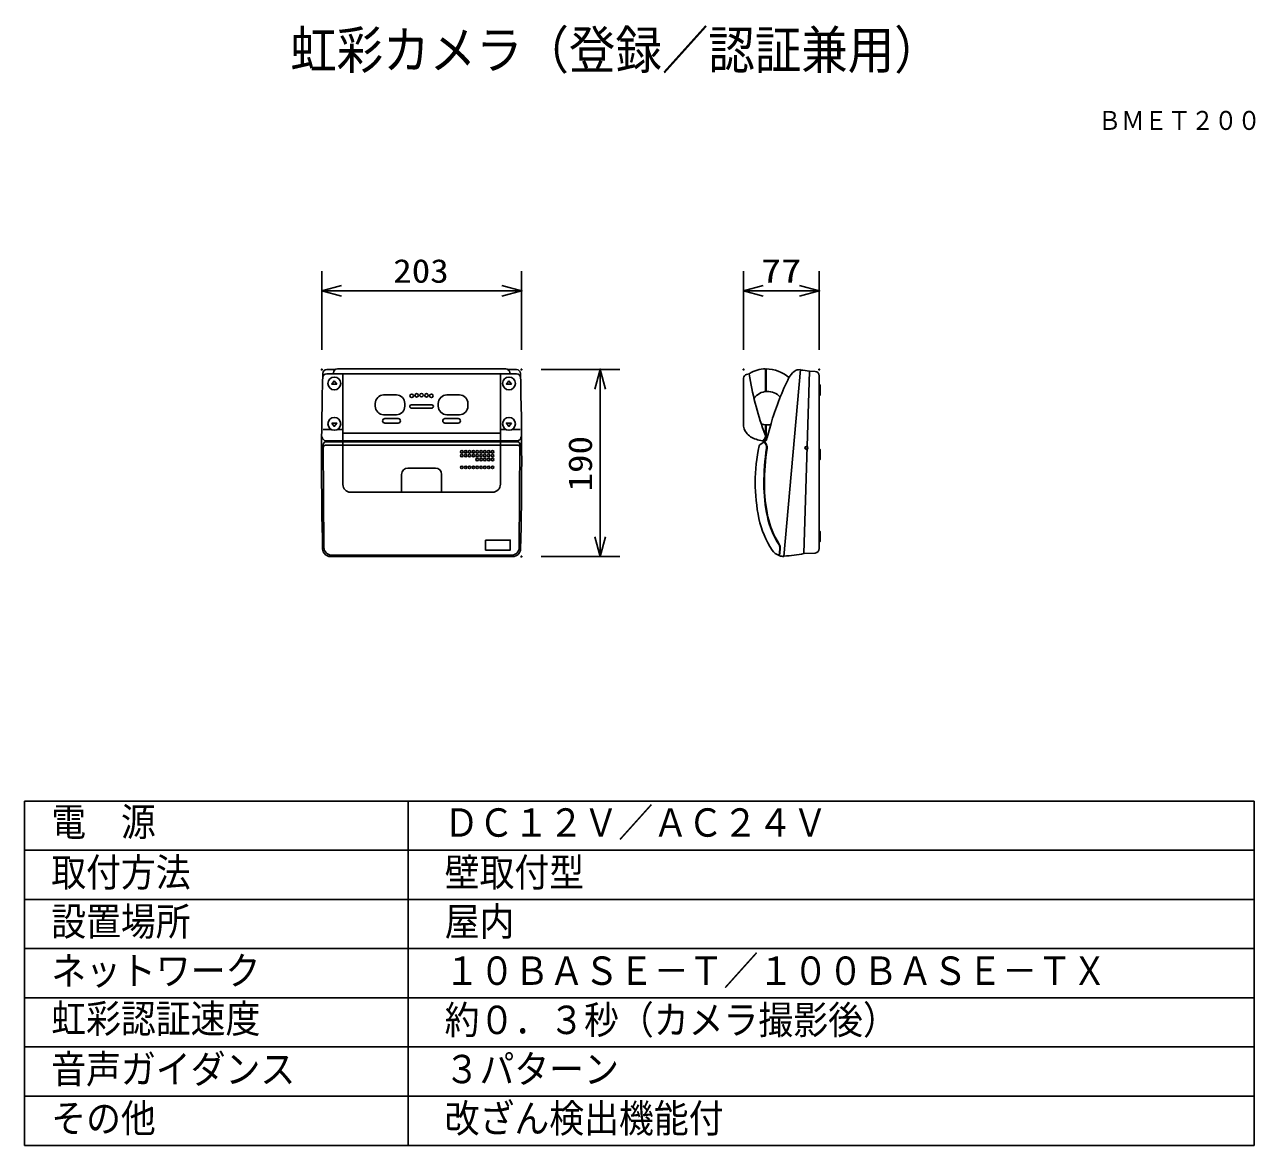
# Model space of a CAD drawing. Units: millimetres, scale not verified. Extents: x -63 to 63, y -57 to 57.
import ezdxf
from ezdxf.enums import TextEntityAlignment as Align

# ---------------------------------------------------------------- set-up
doc = ezdxf.new("R2010")
doc.units = ezdxf.units.MM
doc.header["$LTSCALE"] = 0.190236
doc.header["$PDMODE"] = 32
doc.header["$PDSIZE"] = 0.0951
for name, color, linetype in [('0-0_MOJI1', 2, 'Continuous'), ('0-1_TOUROKU', 1, 'Continuous'), ('0-2_GAIKEI', 1, 'Continuous'), ('0-3_WAKU', 3, 'Continuous'), ('0-4_DEFPOINTS', 7, 'Continuous')]:
    doc.layers.add(name, color=color, linetype=linetype)
doc.styles.add('ＭＳ ゴシック', font='')
doc.styles.get('ＭＳ ゴシック').set_extended_font_data('MS Gothic')

# ---------------------------------------------------------------- blocks, each defined once
blk = doc.blocks.new('_OPEN30')
at = {"layer": '0-4_DEFPOINTS'}
blk.add_line((0, 0), (-1, 0), dxfattribs=at)
blk.add_lwpolyline([(-1, 0.26795), (0, 0), (-1, -0.26795)], dxfattribs=at)

msp = doc.modelspace()

# ---------------------------------------------------------------- linework, layer by layer
at = {"layer": '0-2_GAIKEI', "color": 7}
for p, q in [((-31.7898, 21.9211), (-12.4843, 21.9211)), ((-30.9313, 22.3441), (-31.7884, 22.3418)), ((-31.0948, 22.0214), (-31.0948, 21.9211)), ((-30.6978, 22.4219), (-13.5796, 22.4219)), ((-30.1438, 21.9211), (-30.1434, 10.6679)), ((-14.1301, 21.9211), (-14.1304, 10.6877)), ((-13.3425, 22.3441), (-12.4854, 22.3418)), ((-13.179, 22.0214), (-13.179, 21.9211)), ((10.5961, 21.4687), (10.5864, 16.7597)), ((11.1823, 21.9211), (10.8996, 21.8506)), ((16.4001, 22.3418), (16.1888, 22.3306)), ((17.2914, 22.1916), (17.8656, 22.1617)), ((18.2929, 21.7116), (18.2929, 4.1525)), ((12.7308, 15.0431), (12.9338, 15.1851)), ((12.6899, 15.0142), (12.2633, 14.7157)), ((-29.3623, 9.8868), (-14.9315, 9.8868)), ((-31.4044, 3.3431), (-12.8627, 3.3431)), ((14.2163, 3.4738), (14.2653, 3.4566)), ((16.7406, 3.6439), (17.8656, 3.7026))]:
    msp.add_line(p, q, dxfattribs=at)
at = {"layer": '0-2_GAIKEI'}
for p, q in [((11.2445, 21.5204), (11.1823, 21.9211)), ((12.8345, 22.4219), (12.8345, 20.1122)), ((12.8848, 20.1175), (12.8848, 22.4215)), ((14.7076, 3.3431), (16.4001, 22.3418)), ((17.2914, 22.1916), (16.7406, 3.6439)), ((-26.8489, 18.9169), (-26.8489, 18.6163)), ((-25.9975, 19.768), (-24.6959, 19.768)), ((-23.8446, 18.9169), (-23.8446, 18.6163)), ((-20.4395, 18.9169), (-20.4395, 18.6163)), ((-18.2865, 19.768), (-19.5882, 19.768)), ((-17.4351, 18.9169), (-17.4351, 18.6163)), ((-25.9975, 17.765), (-24.6959, 17.765)), ((-23.1734, 18.7666), (-21.1106, 18.7666)), ((-23.1734, 18.4261), (-21.1106, 18.4261)), ((-18.2865, 17.765), (-19.5882, 17.765)), ((-25.8725, 17.3596), (-24.5206, 17.3596)), ((-25.8725, 16.909), (-24.5206, 16.909)), ((-18.4115, 17.3596), (-19.7634, 17.3596)), ((-18.4115, 16.909), (-19.7634, 16.909)), ((12.8345, 16.731), (12.8345, 15.1386)), ((12.8848, 16.7258), (12.8848, 15.1614)), ((-32.1468, 16.2533), (-31.3095, 16.2533)), ((-31.8535, 15.1112), (-12.4242, 15.1112)), ((-30.7206, 16.2533), (-30.1428, 16.2533)), ((-30.1438, 15.8874), (-14.1301, 15.8874)), ((-13.5532, 16.2533), (-14.131, 16.2533)), ((-12.1271, 16.2533), (-12.9644, 16.2533)), ((12.7308, 15.0431), (12.8765, 14.8352)), ((-32.1385, 14.7152), (-32.0674, 4.2511)), ((-31.9105, 14.6706), (-12.3633, 14.6706)), ((-31.838, 15.0142), (-12.4358, 15.0142)), ((-12.1353, 14.7152), (-12.2064, 4.2511)), ((12.6899, 15.0142), (12.8345, 14.8072)), ((-24.175, 9.8868), (-24.175, 11.6995)), ((-23.544, 12.3303), (-20.74, 12.3303)), ((-20.1092, 11.6995), (-20.1092, 9.8868)), ((14.2751, 4.133), (14.2136, 3.4443)), ((14.3247, 4.125), (14.2624, 3.4264)), ((-31.2668, 3.4801), (-13.0073, 3.4801))]:
    msp.add_line(p, q, dxfattribs=at)
for points in [[(-31.0151, 21.2), (-31.2654, 20.8698), (-30.7646, 20.8698)], [(-13.2587, 21.2), (-13.0084, 20.8698), (-13.5093, 20.8698)], [(-31.2654, 16.9039), (-30.7646, 16.9039), (-31.0151, 16.5734)], [(-13.0084, 16.9039), (-13.5093, 16.9039), (-13.2587, 16.5734)], [(-15.6334, 5.0121), (-13.1298, 5.0121), (-13.1298, 4.0103), (-15.6334, 4.0103)]]:
    msp.add_lwpolyline(points, close=True, dxfattribs=at)
for points in [[(18.2929, 20.7804), (18.3927, 20.7804), (18.3927, 19.7639), (18.2929, 19.7639)], [(18.2929, 14.2208), (18.3927, 14.2208), (18.3927, 13.2192), (18.2929, 13.2192)], [(18.2929, 5.8876), (18.3927, 5.8876), (18.3927, 4.8863), (18.2929, 4.8863)]]:
    msp.add_lwpolyline(points, dxfattribs=at)
for centre, radius in [((-31.0151, 20.9396), 0.6509), ((-13.2587, 20.9396), 0.6509), ((-23.1436, 19.6759), 0.1801), ((-22.6428, 19.73), 0.1801), ((-22.1421, 19.7479), 0.1801), ((-21.6413, 19.73), 0.1801), ((-21.1406, 19.6759), 0.1801), ((-31.0151, 16.8338), 0.6509), ((-13.2587, 16.8338), 0.6509), ((-18.0461, 13.9896), 0.1302), ((-17.6555, 13.9896), 0.1302), ((-17.265, 13.9896), 0.1302), ((-16.8743, 13.9896), 0.1302), ((-16.4838, 13.9896), 0.1302), ((-16.0933, 13.9896), 0.1302), ((-15.7028, 13.9896), 0.1302), ((-15.3122, 13.9896), 0.1302), ((-14.9215, 13.9896), 0.1302), ((16.991, 14.3851), 0.1503), ((-18.0461, 13.5962), 0.1302), ((-18.0461, 12.4159), 0.1302), ((-17.6555, 13.5962), 0.1302), ((-17.6555, 12.4159), 0.1302), ((-17.265, 13.5962), 0.1302), ((-17.265, 12.4159), 0.1302), ((-16.8743, 13.5962), 0.1302), ((-16.8743, 12.4159), 0.1302), ((-16.4839, 12.4159), 0.1302), ((-16.4838, 13.5961), 0.1302), ((-16.4838, 13.2027), 0.1302), ((-16.0933, 13.5961), 0.1302), ((-16.0933, 13.2027), 0.1302), ((-16.0933, 12.4159), 0.1302), ((-15.7028, 13.5961), 0.1302), ((-15.7028, 13.2027), 0.1302), ((-15.7026, 12.4159), 0.1302), ((-15.3122, 13.5961), 0.1302), ((-15.3122, 13.2027), 0.1302), ((-15.3122, 12.4159), 0.1302), ((-14.9215, 13.5961), 0.1302), ((-14.9215, 13.2027), 0.1302), ((-14.9215, 12.4159), 0.1302)]:
    msp.add_circle(centre, radius, dxfattribs=at)
at = {"layer": '0-2_GAIKEI', "color": 7}
for centre, radius, start, end in [((319.4699, 12.712), 351.78, 178.49321, 181.40139), ((-31.7886, 21.9414), 0.4004, 89.97365, 177.01239), ((-31.7898, 21.5308), 0.3903, 90.00067, 179.46625), ((-30.694, 22.0211), 0.4008, 90.03228, 179.96772), ((-13.5798, 22.0211), 0.4008, 0.03228, 89.96772), ((-12.4853, 21.9414), 0.4004, 2.98761, 90.02635), ((-12.484, 21.5308), 0.3903, 0.53375, 89.99933), ((-363.7438, 12.712), 351.78, 358.59861, 1.50679), ((10.9959, 21.4625), 0.3998, 103.94256, 179.1126), ((12.8312, 19.457), 2.9649, 89.9359, 123.79027), ((12.8349, 18.7668), 3.6551, 49.37691, 89.21821), ((40.6134, 8.9117), 28.3654, 153.56147, 163.17002), ((17.5926, 20.0259), 2.8196, 131.43522, 147.49608), ((16.2274, 21.5823), 0.7493, 92.94841, 131.92841), ((16.0023, 14.6967), 7.6049, 80.24113, 87.03546), ((17.8418, 21.7113), 0.451, 0.04305, 86.98148), ((11.9897, 16.7746), 1.4034, 180.60638, 205.59221), ((44.9746, 7.4852), 32.953, 162.9915, 166.48726), ((12.2881, 17.0086), 1.7755, 208.24317, 245.94713), ((12.7515, 17.7908), 2.6808, 243.71574, 271.64621), ((29.5455, 10.8499), 17.7622, 167.83203, 191.86114), ((12.3782, 14.5515), 0.2004, 125.00267, 167.82204), ((-29.3623, 10.6679), 0.7812, 180.00563, 269.99437), ((-14.9313, 10.6877), 0.8009, 269.9863, 359.99684), ((20.9896, 9.0463), 9.0183, 191.81963, 213.99225), ((-31.4044, 4.1443), 0.8012, 182.54372, 270.00285), ((-12.8694, 4.1443), 0.8012, 269.99715, 357.45628), ((14.7576, 4.8445), 1.5021, 214.00774, 248.76823), ((17.842, 4.1529), 0.4509, 273.00129, 359.95419), ((14.7592, 4.8509), 1.5087, 250.77409, 267.49341), ((13.9595, 17.8226), 14.4489, 272.98447, 281.0973)]:
    msp.add_arc(centre, radius, start, end, dxfattribs=at)
at = {"layer": '0-2_GAIKEI'}
for centre, radius, start, end in [((40.8823, 26.3228), 30.0244, 189.20403, 200.67273), ((13.0349, 18.4215), 1.7026, 41.297, 143.82007), ((-25.9979, 18.917), 0.8511, 89.97557, 180.00328), ((-24.6956, 18.917), 0.851, 359.99107, 90.0195), ((-19.5885, 18.917), 0.851, 89.9805, 180.00893), ((-18.2862, 18.917), 0.8511, 359.99672, 90.02443), ((-25.9976, 18.6163), 0.8513, 180.00194, 270.00864), ((-24.6958, 18.6162), 0.8512, 269.9963, 0.0037), ((-23.1735, 18.5964), 0.1702, 89.98678, 270.01322), ((-21.1106, 18.5964), 0.1702, 269.98678, 90.01322), ((-19.5882, 18.6162), 0.8512, 179.9963, 270.0037), ((-18.2864, 18.6163), 0.8513, 269.99136, 359.99806), ((-25.8725, 17.1343), 0.2253, 90.01001, 269.98999), ((-24.5207, 17.1343), 0.2253, 270.01001, 89.98999), ((-19.7634, 17.1343), 0.2253, 90.01001, 269.98999), ((-18.4116, 17.1343), 0.2253, 270.01001, 89.98999), ((13.0349, 18.4221), 1.7029, 247.86995, 280.68279), ((-31.8493, 15.5021), 0.391, 179.47621, 269.38287), ((-12.4243, 15.5017), 0.3906, 270.01409, 0.58238), ((12.0383, 15.7271), 0.8056, 311.13779, 339.055), ((12.4138, 15.5818), 0.403, 339.2631, 20.54676), ((-31.8382, 14.7139), 0.3003, 89.94548, 179.75415), ((-31.9105, 14.4705), 0.2, 89.99377, 180.02873), ((-12.4358, 14.7137), 0.3004, 0.28103, 90.00436), ((-12.3633, 14.4705), 0.2001, 359.99047, 90.00953), ((35.4893, 10.8569), 22.8248, 171.1453, 180.30398), ((35.0957, 10.8647), 22.3813, 171.03368, 180.33165), ((12.3429, 14.4621), 0.6007, 351.2126, 35.06847), ((12.3329, 14.4556), 0.663, 351.09571, 34.92488), ((-23.544, 11.6994), 0.631, 89.99451, 179.98408), ((-20.7402, 11.6994), 0.631, 0.01592, 89.98408), ((29.1574, 10.8103), 16.4927, 180.25873, 192.00693), ((29.1996, 10.8138), 16.485, 180.27318, 191.98908), ((20.9797, 9.0422), 8.1262, 191.80828, 212.81811), ((20.9836, 9.0448), 8.0808, 191.82059, 212.79618), ((-31.2664, 4.2817), 0.8016, 182.18895, 269.97074), ((-13.0074, 4.2817), 0.8016, 270.02926, 357.81105), ((13.4758, 4.2037), 0.8024, 354.94511, 32.77476), ((13.4634, 4.2005), 0.8647, 354.99493, 32.71819)]:
    msp.add_arc(centre, radius, start, end, dxfattribs=at)
at = {"layer": '0-3_WAKU'}
for p, q in [((-32.2857, 24.3432), (-32.2857, 32.3432)), ((-11.9857, 24.3432), (-11.9857, 32.3432)), ((10.5929, 24.3432), (10.5929, 32.3432)), ((18.2929, 24.3432), (18.2929, 32.3432)), ((-30.2857, 30.3432), (-13.9857, 30.3432)), ((12.5929, 30.3432), (16.2929, 30.3432)), ((-9.9857, 22.3432), (-1.9857, 22.3432)), ((-3.9857, 5.3432), (-3.9857, 20.3432)), ((-9.9857, 3.3431), (-1.9857, 3.3431))]:
    msp.add_line(p, q, dxfattribs=at)
at = {"layer": '0-3_WAKU', "color": 4}
for p, q in [((62.5001, -21.5), (-62.5001, -21.5)), ((-62.5001, -21.5), (-62.5001, -56.5001)), ((-23.5, -56.5001), (-23.5, -21.5)), ((62.5001, -56.5001), (62.5001, -21.5)), ((-62.5001, -56.5001), (62.5001, -56.5001))]:
    msp.add_line(p, q, dxfattribs=at)
at = {"layer": '0-3_WAKU', "color": 1}
for p, q in [((-62.5001, -26.5), (62.5001, -26.5)), ((-62.5001, -31.5001), (62.5001, -31.5001)), ((-62.5001, -36.5001), (62.5001, -36.5001)), ((-62.5001, -41.5001), (62.5001, -41.5001)), ((-62.5001, -46.5001), (62.5001, -46.5001)), ((-62.5001, -51.5001), (62.5001, -51.5001))]:
    msp.add_line(p, q, dxfattribs=at)
at = {"layer": '0-4_DEFPOINTS'}
for p in [(-11.9857, 30.3432), (18.2929, 30.3432), (-32.2857, 22.3432), (-11.9857, 22.3432), (-3.9857, 22.3432), (10.5929, 22.3432), (18.2929, 22.3432), (-11.9857, 3.3431)]:
    msp.add_point(p, dxfattribs=at)

# ---------------------------------------------------------------- block references
at = {"layer": '0-3_WAKU', "xscale": 2, "yscale": 2}
for p, rotation in [((-32.2857, 30.3432), 180), ((10.5929, 30.3432), 180), ((-3.9857, 22.3432), 90), ((-3.9857, 3.3431), 270)]:
    msp.add_blockref('_OPEN30', p, dxfattribs=dict(at, rotation=rotation))
for p in [(-11.9857, 30.3432), (18.2929, 30.3432)]:
    msp.add_blockref('_OPEN30', p, dxfattribs=at)

# ---------------------------------------------------------------- texts
at = {"layer": '0-0_MOJI1', "style": 'ＭＳ ゴシック', "width": 0.9}
for s, height, p in [('虹彩カメラ（登録／認証兼用）', 3.848, (-35.5001, 51.7599)), ('電\u3000源', 2.887, (-59.7945, -25.93)), ('ＤＣ１２Ｖ／ＡＣ２４Ｖ', 2.887, (-19.8638, -25.9989)), ('取付方法', 2.887, (-59.7945, -31.0552)), ('壁取付型', 2.887, (-19.7945, -31.0552)), ('設置場所', 2.887, (-59.7945, -36.0552)), ('屋内', 2.887, (-19.7945, -36.0552)), ('ネットワーク', 2.887, (-59.7945, -41.0552)), ('１０ＢＡＳＥ－Ｔ／１００ＢＡＳＥ－ＴＸ', 2.887, (-19.7945, -41.0552)), ('虹彩認証速度', 2.887, (-59.7945, -45.9267)), ('約０．３秒（カメラ撮影後）', 2.887, (-19.7945, -46.0552)), ('音声ガイダンス', 2.887, (-59.7945, -51.0552)), ('３パターン', 2.887, (-19.7945, -51.0552)), ('その他', 2.887, (-59.7945, -56.0552)), ('改ざん検出機能付', 2.887, (-19.7945, -56.0552))]:
    msp.add_text(s, height=height, dxfattribs=at).set_placement(p, align=Align.BOTTOM_LEFT)
at = {"layer": '0-1_TOUROKU', "style": 'ＭＳ ゴシック', "width": 0.9}
msp.add_text('ＢＭＥＴ２００', height=1.925, dxfattribs=at).set_placement((46.6334, 46.13), align=Align.BOTTOM_LEFT)
at = {"layer": '0-3_WAKU', "style": 'ＭＳ ゴシック'}
for s, width, p in [('203', 1.15, (-25.0229, 30.4528)), ('77', 1.25, (12.3759, 30.4528))]:
    msp.add_text(s, height=2.406, dxfattribs=dict(at, width=width)).set_placement(p, align=Align.BOTTOM_LEFT)
at = {"layer": '0-3_WAKU', "style": 'ＭＳ ゴシック', "width": 1.15}
msp.add_text('190', height=2.406, rotation=90, dxfattribs=at).set_placement((-4.0953, 9.956), align=Align.BOTTOM_LEFT)

doc.saveas('drawing.dxf')
